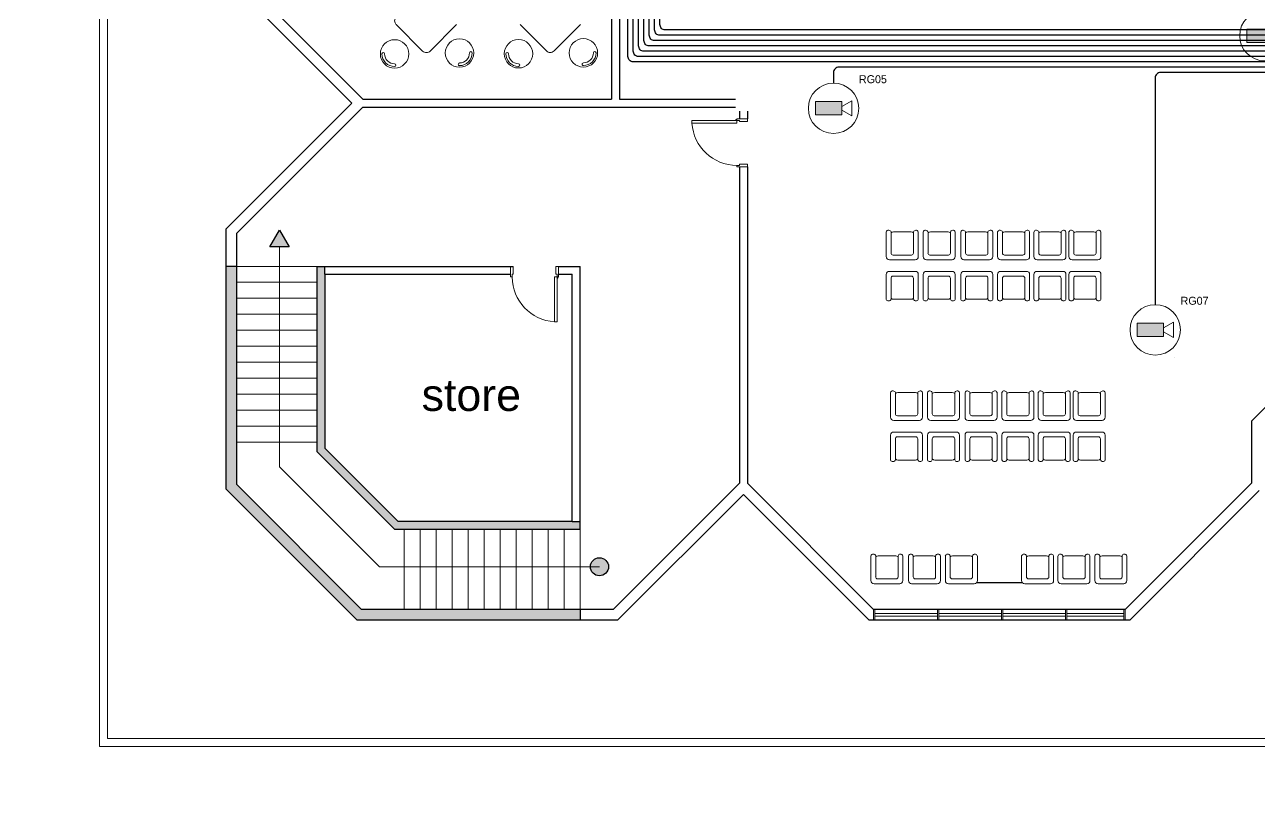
# Model space of a CAD drawing. Extents: x -59 to 582, y -1177 to 100.
# Drawn here: x 203.92 to 227.07, y -63.17 to -48.36 of the extents above; entities that cross this region are included whole.
import ezdxf
from ezdxf.enums import TextEntityAlignment as Align

# ---------------------------------------------------------------- set-up
doc = ezdxf.new("R2010")
doc.units = 0
doc.header["$LTSCALE"] = 0.15
for name, color, linetype in [('0 CCTV', 252, 'Continuous'), ('0 sockets', 252, 'Continuous'), ('AUTOINCR', 7, 'Continuous'), ('C1', 252, 'Continuous'), ('CCTV', 4, 'Continuous'), ('d1', 252, 'Continuous')]:
    doc.layers.add(name, color=color, linetype=linetype)
for name, color, linetype, lineweight in [('anal', 252, 'Continuous', 20), ('DOOR', 252, 'Continuous', 20), ('E-LT-CKT-NM', 7, 'Continuous', 30), ('elev', 252, 'Continuous', 9), ('FUR', 252, 'Continuous', 9), ('T-CCTV', 7, 'Continuous', 0), ('wall', 252, 'Continuous', 30)]:
    doc.layers.add(name, color=color, linetype=linetype, lineweight=lineweight)
doc.styles.add('SDC-TEXT-ARB', font='sdc-arb.shx')

# ---------------------------------------------------------------- blocks, each defined once
blk = doc.blocks.new('D90')
at = {"layer": 'DOOR'}
for points in [[(0.03, 0.2), (0.03, 1.04), (0.078, 1.04), (0.078, 0.2)], [(0.03, 0.2), (0, 0.2), (0, 0), (0.05, 0), (0.05, 0.15), (0.03, 0.15)], [(0.87, 0.2), (0.9, 0.2), (0.9, 0), (0.85, 0), (0.85, 0.15), (0.87, 0.15)]]:
    blk.add_lwpolyline(points, close=True, dxfattribs=at)
blk.add_circle((0.02, 0.21), 0.01, dxfattribs=at)
blk.add_arc((0.025, 0.197), 0.845, 0.2218, 86.3889, dxfattribs=at)
blk = doc.blocks.new('ARCH')
at = {"layer": 'd1'}
for points in [[(8.7, 336.614), (8.519, 336.3), (8.881, 336.3)], [(14.87, 330.3, 1), (14.53, 330.3, 1)]]:
    blk.add_hatch(color=256, dxfattribs=at).paths.add_polyline_path(points)
at = {"layer": 'wall'}
h = blk.add_hatch(color=256, dxfattribs=at)
h.paths.add_polyline_path([(14.337, 331), (14.337, 331.15), (14.187, 331.15), (10.925, 331.15), (9.55, 332.525), (9.55, 335.787), (9.55, 335.937), (9.4, 335.937), (9.4, 332.463), (10.863, 331)], flags=17)
h.paths.add_polyline_path([(14.337, 329.4), (14.337, 329.5), (10.241, 329.5), (7.9, 331.841), (7.9, 335.937), (7.8, 335.937), (7.8, 331.659), (10.059, 329.4)])
h.paths.add_polyline_path([(10.059, 329.4), (10.159, 329.3), (14.337, 329.3), (14.337, 329.4)])
h.paths.add_polyline_path([(7.7, 331.759), (7.8, 331.659), (7.8, 335.937), (7.7, 335.937)])
at = {"layer": 'anal'}
for p, q in [((5.325, 326.925), (5.325, 377.4)), ((5.475, 327.075), (5.475, 368.325)), ((19.841, 329.5), (19.841, 329.3)), ((19.866, 329.5), (19.866, 329.3)), ((19.866, 329.425), (21.037, 329.425)), ((19.866, 329.425), (21.037, 329.425)), ((21.041, 329.5), (21.041, 329.3)), ((21.066, 329.5), (21.066, 329.3)), ((21.066, 329.425), (22.237, 329.425)), ((21.066, 329.425), (22.237, 329.425)), ((22.241, 329.5), (22.241, 329.3)), ((22.266, 329.5), (22.266, 329.3)), ((22.266, 329.425), (23.437, 329.425)), ((22.266, 329.425), (23.437, 329.425)), ((23.441, 329.5), (23.441, 329.3)), ((23.466, 329.5), (23.466, 329.3)), ((23.466, 329.425), (24.534, 329.425)), ((24.534, 329.5), (24.534, 329.3)), ((24.559, 329.5), (24.559, 329.3)), ((19.866, 329.375), (21.037, 329.375)), ((19.866, 329.375), (21.037, 329.375)), ((21.066, 329.375), (22.237, 329.375)), ((21.066, 329.375), (22.237, 329.375)), ((22.266, 329.375), (23.437, 329.375)), ((22.266, 329.375), (23.437, 329.375)), ((23.466, 329.375), (24.534, 329.375)), ((28.875, 326.925), (5.325, 326.925)), ((27.525, 327.075), (5.475, 327.075))]:
    blk.add_line(p, q, dxfattribs=at)
at = {"layer": 'C1'}
blk.add_line((22.633, 330), (21.767, 330), dxfattribs=at)
at = {"layer": 'd1'}
blk.add_lwpolyline([(8.7, 336.614), (8.881, 336.3), (8.519, 336.3)], close=True, dxfattribs=at)
blk.add_circle((14.7, 330.3), 0.17, dxfattribs=at)
at = {"layer": 'elev'}
for p, q in [((8.7, 336.3), (8.7, 332.173)), ((9.4, 335.937), (7.9, 335.937)), ((9.4, 335.637), (7.9, 335.637)), ((9.4, 335.337), (7.9, 335.337)), ((9.4, 335.037), (7.9, 335.037)), ((9.4, 334.737), (7.9, 334.737)), ((9.4, 334.437), (7.9, 334.437)), ((9.4, 334.137), (7.9, 334.137)), ((9.4, 333.837), (7.9, 333.837)), ((9.4, 333.537), (7.9, 333.537)), ((9.4, 333.237), (7.9, 333.237)), ((9.4, 332.937), (7.9, 332.937)), ((9.4, 332.637), (7.9, 332.637)), ((10.573, 330.3), (8.7, 332.173)), ((11.037, 331), (11.037, 329.5)), ((11.337, 331), (11.337, 329.5)), ((11.637, 331), (11.637, 329.5)), ((11.937, 331), (11.937, 329.5)), ((12.237, 331), (12.237, 329.5)), ((12.537, 331), (12.537, 329.5)), ((12.837, 331), (12.837, 329.5)), ((13.137, 331), (13.137, 329.5)), ((13.437, 331), (13.437, 329.5)), ((13.737, 331), (13.737, 329.5)), ((14.037, 331), (14.037, 329.5)), ((14.337, 331), (14.337, 329.5)), ((14.7, 330.3), (10.573, 330.3))]:
    blk.add_line(p, q, dxfattribs=at)
at = {"layer": 'FUR'}
for p, q in [((11.385, 339.977), (10.89, 340.472)), ((12.021, 340.472), (11.526, 339.977)), ((13.707, 339.979), (13.212, 340.474)), ((14.344, 340.474), (13.849, 339.979)), ((20.078, 336.584), (20.078, 336.119)), ((20.168, 336.582), (20.168, 336.187)), ((20.543, 336.584), (20.213, 336.584)), ((20.588, 336.187), (20.588, 336.582)), ((20.678, 336.119), (20.678, 336.584)), ((20.77, 336.584), (20.77, 336.119)), ((20.86, 336.582), (20.86, 336.187)), ((21.235, 336.584), (20.905, 336.584)), ((21.28, 336.187), (21.28, 336.582)), ((21.37, 336.119), (21.37, 336.584)), ((21.474, 336.584), (21.474, 336.119)), ((21.564, 336.582), (21.564, 336.187)), ((21.939, 336.584), (21.609, 336.584)), ((21.984, 336.187), (21.984, 336.582)), ((22.074, 336.119), (22.074, 336.584)), ((22.165, 336.584), (22.165, 336.119)), ((22.255, 336.582), (22.255, 336.187)), ((22.63, 336.584), (22.3, 336.584)), ((22.675, 336.187), (22.675, 336.582)), ((22.765, 336.119), (22.765, 336.584)), ((22.847, 336.584), (22.847, 336.119)), ((22.937, 336.582), (22.937, 336.187)), ((23.312, 336.584), (22.982, 336.584)), ((23.357, 336.187), (23.357, 336.582)), ((23.447, 336.119), (23.447, 336.584)), ((23.503, 336.584), (23.503, 336.119)), ((23.593, 336.582), (23.593, 336.187)), ((23.968, 336.584), (23.638, 336.584)), ((24.013, 336.187), (24.013, 336.582)), ((24.103, 336.119), (24.103, 336.584)), ((20.205, 336.149), (20.55, 336.149)), ((20.897, 336.149), (21.242, 336.149)), ((21.601, 336.149), (21.946, 336.149)), ((22.293, 336.149), (22.638, 336.149)), ((22.974, 336.149), (23.319, 336.149)), ((23.63, 336.149), (23.975, 336.149)), ((20.138, 336.059), (20.618, 336.059)), ((20.83, 336.059), (21.31, 336.059)), ((21.534, 336.059), (22.014, 336.059)), ((22.225, 336.059), (22.705, 336.059)), ((22.907, 336.059), (23.387, 336.059)), ((23.563, 336.059), (24.043, 336.059)), ((20.078, 335.318), (20.078, 335.783)), ((20.138, 335.843), (20.618, 335.843)), ((20.168, 335.32), (20.168, 335.715)), ((20.205, 335.753), (20.55, 335.753)), ((20.588, 335.715), (20.588, 335.32)), ((20.678, 335.783), (20.678, 335.318)), ((20.77, 335.318), (20.77, 335.783)), ((20.83, 335.843), (21.31, 335.843)), ((20.86, 335.32), (20.86, 335.715)), ((20.897, 335.753), (21.242, 335.753)), ((21.28, 335.715), (21.28, 335.32)), ((21.37, 335.783), (21.37, 335.318)), ((21.474, 335.318), (21.474, 335.783)), ((21.534, 335.843), (22.014, 335.843)), ((21.564, 335.32), (21.564, 335.715)), ((21.601, 335.753), (21.946, 335.753)), ((21.984, 335.715), (21.984, 335.32)), ((22.074, 335.783), (22.074, 335.318)), ((22.165, 335.318), (22.165, 335.783)), ((22.225, 335.843), (22.705, 335.843)), ((22.255, 335.32), (22.255, 335.715)), ((22.293, 335.753), (22.638, 335.753)), ((22.675, 335.715), (22.675, 335.32)), ((22.765, 335.783), (22.765, 335.318)), ((22.847, 335.318), (22.847, 335.783)), ((22.907, 335.843), (23.387, 335.843)), ((22.937, 335.32), (22.937, 335.715)), ((22.974, 335.753), (23.319, 335.753)), ((23.357, 335.715), (23.357, 335.32)), ((23.447, 335.783), (23.447, 335.318)), ((23.503, 335.318), (23.503, 335.783)), ((23.563, 335.843), (24.043, 335.843)), ((23.593, 335.32), (23.593, 335.715)), ((23.63, 335.753), (23.975, 335.753)), ((24.013, 335.715), (24.013, 335.32)), ((24.103, 335.783), (24.103, 335.318)), ((20.543, 335.318), (20.213, 335.318)), ((21.235, 335.318), (20.905, 335.318)), ((21.939, 335.318), (21.609, 335.318)), ((22.63, 335.318), (22.3, 335.318)), ((23.312, 335.318), (22.982, 335.318)), ((23.968, 335.318), (23.638, 335.318)), ((20.158, 333.569), (20.158, 333.104)), ((20.248, 333.567), (20.248, 333.172)), ((20.623, 333.569), (20.293, 333.569)), ((20.668, 333.172), (20.668, 333.567)), ((20.758, 333.104), (20.758, 333.569)), ((20.85, 333.569), (20.85, 333.104)), ((20.94, 333.567), (20.94, 333.172)), ((21.315, 333.569), (20.985, 333.569)), ((21.36, 333.172), (21.36, 333.567)), ((21.45, 333.104), (21.45, 333.569)), ((21.554, 333.569), (21.554, 333.104)), ((21.644, 333.567), (21.644, 333.172)), ((22.019, 333.569), (21.689, 333.569)), ((22.064, 333.172), (22.064, 333.567)), ((22.154, 333.104), (22.154, 333.569)), ((22.246, 333.569), (22.246, 333.104)), ((22.336, 333.567), (22.336, 333.172)), ((22.711, 333.569), (22.381, 333.569)), ((22.756, 333.172), (22.756, 333.567)), ((22.846, 333.104), (22.846, 333.569)), ((22.928, 333.569), (22.928, 333.104)), ((23.018, 333.567), (23.018, 333.172)), ((23.393, 333.569), (23.063, 333.569)), ((23.438, 333.172), (23.438, 333.567)), ((23.528, 333.104), (23.528, 333.569)), ((23.583, 333.569), (23.583, 333.104)), ((23.673, 333.567), (23.673, 333.172)), ((24.048, 333.569), (23.718, 333.569)), ((24.093, 333.172), (24.093, 333.567)), ((24.183, 333.104), (24.183, 333.569)), ((20.286, 333.134), (20.631, 333.134)), ((20.978, 333.134), (21.323, 333.134)), ((21.682, 333.134), (22.027, 333.134)), ((22.373, 333.134), (22.718, 333.134)), ((23.055, 333.134), (23.4, 333.134)), ((23.711, 333.134), (24.056, 333.134)), ((20.218, 333.044), (20.698, 333.044)), ((20.91, 333.044), (21.39, 333.044)), ((21.614, 333.044), (22.094, 333.044)), ((22.306, 333.044), (22.786, 333.044)), ((22.988, 333.044), (23.468, 333.044)), ((23.643, 333.044), (24.123, 333.044)), ((20.158, 332.303), (20.158, 332.768)), ((20.218, 332.828), (20.698, 332.828)), ((20.248, 332.305), (20.248, 332.701)), ((20.286, 332.738), (20.631, 332.738)), ((20.668, 332.701), (20.668, 332.305)), ((20.758, 332.768), (20.758, 332.303)), ((20.85, 332.303), (20.85, 332.768)), ((20.91, 332.828), (21.39, 332.828)), ((20.94, 332.305), (20.94, 332.701)), ((20.978, 332.738), (21.323, 332.738)), ((21.36, 332.701), (21.36, 332.305)), ((21.45, 332.768), (21.45, 332.303)), ((21.554, 332.303), (21.554, 332.768)), ((21.614, 332.828), (22.094, 332.828)), ((21.644, 332.305), (21.644, 332.701)), ((21.682, 332.738), (22.027, 332.738)), ((22.064, 332.701), (22.064, 332.305)), ((22.154, 332.768), (22.154, 332.303)), ((22.246, 332.303), (22.246, 332.768)), ((22.306, 332.828), (22.786, 332.828)), ((22.336, 332.305), (22.336, 332.701)), ((22.373, 332.738), (22.718, 332.738)), ((22.756, 332.701), (22.756, 332.305)), ((22.846, 332.768), (22.846, 332.303)), ((22.928, 332.303), (22.928, 332.768)), ((22.988, 332.828), (23.468, 332.828)), ((23.018, 332.305), (23.018, 332.701)), ((23.055, 332.738), (23.4, 332.738)), ((23.438, 332.701), (23.438, 332.305)), ((23.528, 332.768), (23.528, 332.303)), ((23.583, 332.303), (23.583, 332.768)), ((23.643, 332.828), (24.123, 332.828)), ((23.673, 332.305), (23.673, 332.701)), ((23.711, 332.738), (24.056, 332.738)), ((24.093, 332.701), (24.093, 332.305)), ((24.183, 332.768), (24.183, 332.303)), ((20.623, 332.303), (20.293, 332.303)), ((21.315, 332.303), (20.985, 332.303)), ((22.019, 332.303), (21.689, 332.303)), ((22.711, 332.303), (22.381, 332.303)), ((23.393, 332.303), (23.063, 332.303)), ((24.048, 332.303), (23.718, 332.303)), ((19.789, 330.042), (19.789, 330.507)), ((19.879, 330.11), (19.879, 330.505)), ((19.924, 330.507), (20.254, 330.507)), ((20.299, 330.505), (20.299, 330.11)), ((20.389, 330.507), (20.389, 330.042)), ((20.493, 330.042), (20.493, 330.507)), ((20.583, 330.11), (20.583, 330.505)), ((20.628, 330.507), (20.958, 330.507)), ((21.003, 330.505), (21.003, 330.11)), ((21.093, 330.507), (21.093, 330.042)), ((21.185, 330.042), (21.185, 330.507)), ((21.275, 330.11), (21.275, 330.505)), ((21.32, 330.507), (21.65, 330.507)), ((21.695, 330.505), (21.695, 330.11)), ((21.785, 330.507), (21.785, 330.042)), ((22.615, 330.042), (22.615, 330.507)), ((22.705, 330.11), (22.705, 330.505)), ((22.75, 330.507), (23.08, 330.507)), ((23.125, 330.505), (23.125, 330.11)), ((23.215, 330.507), (23.215, 330.042)), ((23.297, 330.042), (23.297, 330.507)), ((23.387, 330.11), (23.387, 330.505)), ((23.432, 330.507), (23.762, 330.507)), ((23.807, 330.505), (23.807, 330.11)), ((23.897, 330.507), (23.897, 330.042)), ((23.989, 330.042), (23.989, 330.507)), ((24.079, 330.11), (24.079, 330.505)), ((24.124, 330.507), (24.454, 330.507)), ((24.499, 330.505), (24.499, 330.11)), ((24.589, 330.507), (24.589, 330.042)), ((20.329, 329.982), (19.849, 329.982)), ((20.261, 330.072), (19.916, 330.072)), ((21.033, 329.982), (20.553, 329.982)), ((20.965, 330.072), (20.62, 330.072)), ((21.725, 329.982), (21.245, 329.982)), ((21.657, 330.072), (21.312, 330.072)), ((23.155, 329.982), (22.675, 329.982)), ((23.088, 330.072), (22.743, 330.072)), ((23.837, 329.982), (23.357, 329.982)), ((23.77, 330.072), (23.425, 330.072)), ((24.529, 329.982), (24.049, 329.982)), ((24.461, 330.072), (24.116, 330.072))]:
    blk.add_line(p, q, dxfattribs=at)
for centre in [(10.859, 339.923), (12.076, 339.94), (13.182, 339.926), (14.399, 339.942)]:
    blk.add_circle(centre, 0.267, dxfattribs=at)
for centre, radius, start, end in [((10.96, 340.542), 0.1, 135, 225), ((10.647, 339.923), 0.025, 0, 180), ((10.859, 339.923), 0.237, 180, 270), ((10.859, 339.923), 0.187, 180, 270), ((11.455, 340.047), 0.1, 225, 315), ((12.076, 339.94), 0.237, 270.0423, 0.0423), ((12.076, 339.94), 0.187, 270.0423, 0.0423), ((12.288, 339.94), 0.025, 0.0423, 180.0423), ((12.969, 339.926), 0.025, 0, 180), ((13.182, 339.926), 0.237, 180, 270), ((13.182, 339.926), 0.187, 180, 270), ((13.778, 340.05), 0.1, 225, 315), ((14.399, 339.942), 0.187, 270.0423, 0.0423), ((14.399, 339.942), 0.237, 270.0423, 0.0423), ((14.611, 339.943), 0.025, 0.0423, 180.0423), ((10.859, 339.711), 0.025, 270, 90), ((12.076, 339.727), 0.025, 90.0423, 270.0423), ((13.182, 339.714), 0.025, 270, 90), ((14.399, 339.73), 0.025, 90.0423, 270.0423)]:
    blk.add_arc(centre, radius, start, end, dxfattribs=at)
for centre, major_axis, start_param, end_param in [((20.122, 336.567), (-0.0339, 0.0339), 4.256093, 6.69338), ((20.213, 336.524), (-0.0424, 0.0424), -0.785398, 0.062664), ((20.543, 336.524), (0.0424, 0.0424), 6.220521, 7.068583), ((20.633, 336.567), (0.0339, 0.0339), 5.87299, 8.310278), ((20.814, 336.567), (-0.0339, 0.0339), 4.256093, 6.69338), ((20.905, 336.524), (-0.0424, 0.0424), -0.785398, 0.062664), ((21.235, 336.524), (0.0424, 0.0424), 6.220521, 7.068583), ((21.325, 336.567), (0.0339, 0.0339), 5.87299, 8.310278), ((21.518, 336.567), (-0.0339, 0.0339), 4.256093, 6.69338), ((21.609, 336.524), (-0.0424, 0.0424), -0.785398, 0.062664), ((21.939, 336.524), (0.0424, 0.0424), 6.220521, 7.068583), ((22.029, 336.567), (0.0339, 0.0339), 5.87299, 8.310278), ((22.21, 336.567), (-0.0339, 0.0339), 4.256093, 6.69338), ((22.3, 336.524), (-0.0424, 0.0424), -0.785398, 0.062664), ((22.63, 336.524), (0.0424, 0.0424), 6.220521, 7.068583), ((22.721, 336.567), (0.0339, 0.0339), 5.87299, 8.310278), ((22.892, 336.567), (-0.0339, 0.0339), 4.256093, 6.69338), ((22.982, 336.524), (-0.0424, 0.0424), -0.785398, 0.062664), ((23.312, 336.524), (0.0424, 0.0424), 6.220521, 7.068583), ((23.402, 336.567), (0.0339, 0.0339), 5.87299, 8.310278), ((23.547, 336.567), (-0.0339, 0.0339), 4.256093, 6.69338), ((23.638, 336.524), (-0.0424, 0.0424), -0.785398, 0.062664), ((23.968, 336.524), (0.0424, 0.0424), 6.220521, 7.068583), ((24.058, 336.567), (0.0339, 0.0339), 5.87299, 8.310278), ((20.138, 336.119), (-0.0424, 0.0424), 0.785398, 2.356194), ((20.205, 336.187), (0.0265, 0.0265), 2.356194, 3.926991), ((20.55, 336.187), (0.0265, 0.0265), 3.926991, 5.497787), ((20.618, 336.119), (0.0424, 0.0424), 3.926991, 5.497787), ((20.83, 336.119), (-0.0424, 0.0424), 0.785398, 2.356194), ((20.897, 336.187), (0.0265, 0.0265), 2.356194, 3.926991), ((21.242, 336.187), (0.0265, 0.0265), 3.926991, 5.497787), ((21.31, 336.119), (0.0424, 0.0424), 3.926991, 5.497787), ((21.534, 336.119), (-0.0424, 0.0424), 0.785398, 2.356194), ((21.601, 336.187), (0.0265, 0.0265), 2.356194, 3.926991), ((21.946, 336.187), (0.0265, 0.0265), 3.926991, 5.497787), ((22.014, 336.119), (0.0424, 0.0424), 3.926991, 5.497787), ((22.225, 336.119), (-0.0424, 0.0424), 0.785398, 2.356194), ((22.293, 336.187), (0.0265, 0.0265), 2.356194, 3.926991), ((22.638, 336.187), (0.0265, 0.0265), 3.926991, 5.497787), ((22.705, 336.119), (0.0424, 0.0424), 3.926991, 5.497787), ((22.907, 336.119), (-0.0424, 0.0424), 0.785398, 2.356194), ((22.974, 336.187), (0.0265, 0.0265), 2.356194, 3.926991), ((23.319, 336.187), (0.0265, 0.0265), 3.926991, 5.497787), ((23.387, 336.119), (0.0424, 0.0424), 3.926991, 5.497787), ((23.563, 336.119), (-0.0424, 0.0424), 0.785398, 2.356194), ((23.63, 336.187), (0.0265, 0.0265), 2.356194, 3.926991), ((23.975, 336.187), (0.0265, 0.0265), 3.926991, 5.497787), ((24.043, 336.119), (0.0424, 0.0424), 3.926991, 5.497787), ((20.203, 333.552), (-0.0339, 0.0339), 4.256093, 6.69338), ((20.293, 333.509), (-0.0424, 0.0424), -0.785398, 0.062664), ((20.623, 333.509), (0.0424, 0.0424), 6.220521, 7.068583), ((20.714, 333.552), (0.0339, 0.0339), 5.87299, 8.310278), ((20.895, 333.552), (-0.0339, 0.0339), 4.256093, 6.69338), ((20.985, 333.509), (-0.0424, 0.0424), -0.785398, 0.062664), ((21.315, 333.509), (0.0424, 0.0424), 6.220521, 7.068583), ((21.406, 333.552), (0.0339, 0.0339), 5.87299, 8.310278), ((21.599, 333.552), (-0.0339, 0.0339), 4.256093, 6.69338), ((21.689, 333.509), (-0.0424, 0.0424), -0.785398, 0.062664), ((22.019, 333.509), (0.0424, 0.0424), 6.220521, 7.068583), ((22.109, 333.552), (0.0339, 0.0339), 5.87299, 8.310278), ((22.291, 333.552), (-0.0339, 0.0339), 4.256093, 6.69338), ((22.381, 333.509), (-0.0424, 0.0424), -0.785398, 0.062664), ((22.711, 333.509), (0.0424, 0.0424), 6.220521, 7.068583), ((22.801, 333.552), (0.0339, 0.0339), 5.87299, 8.310278), ((22.972, 333.552), (-0.0339, 0.0339), 4.256093, 6.69338), ((23.063, 333.509), (-0.0424, 0.0424), -0.785398, 0.062664), ((23.393, 333.509), (0.0424, 0.0424), 6.220521, 7.068583), ((23.483, 333.552), (0.0339, 0.0339), 5.87299, 8.310278), ((23.628, 333.552), (-0.0339, 0.0339), 4.256093, 6.69338), ((23.718, 333.509), (-0.0424, 0.0424), -0.785398, 0.062664), ((24.048, 333.509), (0.0424, 0.0424), 6.220521, 7.068583), ((24.139, 333.552), (0.0339, 0.0339), 5.87299, 8.310278), ((20.218, 333.104), (-0.0424, 0.0424), 0.785398, 2.356194), ((20.286, 333.172), (0.0265, 0.0265), 2.356194, 3.926991), ((20.631, 333.172), (0.0265, 0.0265), 3.926991, 5.497787), ((20.698, 333.104), (0.0424, 0.0424), 3.926991, 5.497787), ((20.91, 333.104), (-0.0424, 0.0424), 0.785398, 2.356194), ((20.978, 333.172), (0.0265, 0.0265), 2.356194, 3.926991), ((21.323, 333.172), (0.0265, 0.0265), 3.926991, 5.497787), ((21.39, 333.104), (0.0424, 0.0424), 3.926991, 5.497787), ((21.614, 333.104), (-0.0424, 0.0424), 0.785398, 2.356194), ((21.682, 333.172), (0.0265, 0.0265), 2.356194, 3.926991), ((22.027, 333.172), (0.0265, 0.0265), 3.926991, 5.497787), ((22.094, 333.104), (0.0424, 0.0424), 3.926991, 5.497787), ((22.306, 333.104), (-0.0424, 0.0424), 0.785398, 2.356194), ((22.373, 333.172), (0.0265, 0.0265), 2.356194, 3.926991), ((22.718, 333.172), (0.0265, 0.0265), 3.926991, 5.497787), ((22.786, 333.104), (0.0424, 0.0424), 3.926991, 5.497787), ((22.988, 333.104), (-0.0424, 0.0424), 0.785398, 2.356194), ((23.055, 333.172), (0.0265, 0.0265), 2.356194, 3.926991), ((23.4, 333.172), (0.0265, 0.0265), 3.926991, 5.497787), ((23.468, 333.104), (0.0424, 0.0424), 3.926991, 5.497787), ((23.643, 333.104), (-0.0424, 0.0424), 0.785398, 2.356194), ((23.711, 333.172), (0.0265, 0.0265), 2.356194, 3.926991), ((24.056, 333.172), (0.0265, 0.0265), 3.926991, 5.497787), ((24.123, 333.104), (0.0424, 0.0424), 3.926991, 5.497787)]:
    blk.add_ellipse(centre, major_axis=major_axis, ratio=1, start_param=start_param, end_param=end_param, dxfattribs=at)
at = {"layer": 'FUR', "extrusion": (0, 0, -1)}
for centre, major_axis, start_param, end_param in [((20.138, 335.783), (0.0424, 0.0424), 3.926991, 5.497787), ((20.205, 335.715), (0.0265, 0.0265), 3.926991, 5.497787), ((20.55, 335.715), (0.0265, 0.0265), -0.785398, 0.785398), ((20.618, 335.783), (-0.0424, 0.0424), 0.785398, 2.356194), ((20.83, 335.783), (0.0424, 0.0424), 3.926991, 5.497787), ((20.897, 335.715), (0.0265, 0.0265), 3.926991, 5.497787), ((21.242, 335.715), (0.0265, 0.0265), -0.785398, 0.785398), ((21.31, 335.783), (-0.0424, 0.0424), 0.785398, 2.356194), ((21.534, 335.783), (0.0424, 0.0424), 3.926991, 5.497787), ((21.601, 335.715), (0.0265, 0.0265), 3.926991, 5.497787), ((21.946, 335.715), (0.0265, 0.0265), -0.785398, 0.785398), ((22.014, 335.783), (-0.0424, 0.0424), 0.785398, 2.356194), ((22.225, 335.783), (0.0424, 0.0424), 3.926991, 5.497787), ((22.293, 335.715), (0.0265, 0.0265), 3.926991, 5.497787), ((22.638, 335.715), (0.0265, 0.0265), -0.785398, 0.785398), ((22.705, 335.783), (-0.0424, 0.0424), 0.785398, 2.356194), ((22.907, 335.783), (0.0424, 0.0424), 3.926991, 5.497787), ((22.974, 335.715), (0.0265, 0.0265), 3.926991, 5.497787), ((23.319, 335.715), (0.0265, 0.0265), -0.785398, 0.785398), ((23.387, 335.783), (-0.0424, 0.0424), 0.785398, 2.356194), ((23.563, 335.783), (0.0424, 0.0424), 3.926991, 5.497787), ((23.63, 335.715), (0.0265, 0.0265), 3.926991, 5.497787), ((23.975, 335.715), (0.0265, 0.0265), -0.785398, 0.785398), ((24.043, 335.783), (-0.0424, 0.0424), 0.785398, 2.356194), ((20.122, 335.335), (0.0339, 0.0339), 1.1145, 3.551788), ((20.213, 335.378), (0.0424, 0.0424), 2.356194, 3.204257), ((20.543, 335.378), (-0.0424, 0.0424), 3.078929, 3.926991), ((20.633, 335.335), (-0.0339, 0.0339), 2.731397, 5.168685), ((20.814, 335.335), (0.0339, 0.0339), 1.1145, 3.551788), ((20.905, 335.378), (0.0424, 0.0424), 2.356194, 3.204257), ((21.235, 335.378), (-0.0424, 0.0424), 3.078929, 3.926991), ((21.325, 335.335), (-0.0339, 0.0339), 2.731397, 5.168685), ((21.518, 335.335), (0.0339, 0.0339), 1.1145, 3.551788), ((21.609, 335.378), (0.0424, 0.0424), 2.356194, 3.204257), ((21.939, 335.378), (-0.0424, 0.0424), 3.078929, 3.926991), ((22.029, 335.335), (-0.0339, 0.0339), 2.731397, 5.168685), ((22.21, 335.335), (0.0339, 0.0339), 1.1145, 3.551788), ((22.3, 335.378), (0.0424, 0.0424), 2.356194, 3.204257), ((22.63, 335.378), (-0.0424, 0.0424), 3.078929, 3.926991), ((22.721, 335.335), (-0.0339, 0.0339), 2.731397, 5.168685), ((22.892, 335.335), (0.0339, 0.0339), 1.1145, 3.551788), ((22.982, 335.378), (0.0424, 0.0424), 2.356194, 3.204257), ((23.312, 335.378), (-0.0424, 0.0424), 3.078929, 3.926991), ((23.402, 335.335), (-0.0339, 0.0339), 2.731397, 5.168685), ((23.547, 335.335), (0.0339, 0.0339), 1.1145, 3.551788), ((23.638, 335.378), (0.0424, 0.0424), 2.356194, 3.204257), ((23.968, 335.378), (-0.0424, 0.0424), 3.078929, 3.926991), ((24.058, 335.335), (-0.0339, 0.0339), 2.731397, 5.168685), ((20.218, 332.768), (0.0424, 0.0424), 3.926991, 5.497787), ((20.286, 332.701), (0.0265, 0.0265), 3.926991, 5.497787), ((20.631, 332.701), (0.0265, 0.0265), -0.785398, 0.785398), ((20.698, 332.768), (-0.0424, 0.0424), 0.785398, 2.356194), ((20.91, 332.768), (0.0424, 0.0424), 3.926991, 5.497787), ((20.978, 332.701), (0.0265, 0.0265), 3.926991, 5.497787), ((21.323, 332.701), (0.0265, 0.0265), -0.785398, 0.785398), ((21.39, 332.768), (-0.0424, 0.0424), 0.785398, 2.356194), ((21.614, 332.768), (0.0424, 0.0424), 3.926991, 5.497787), ((21.682, 332.701), (0.0265, 0.0265), 3.926991, 5.497787), ((22.027, 332.701), (0.0265, 0.0265), -0.785398, 0.785398), ((22.094, 332.768), (-0.0424, 0.0424), 0.785398, 2.356194), ((22.306, 332.768), (0.0424, 0.0424), 3.926991, 5.497787), ((22.373, 332.701), (0.0265, 0.0265), 3.926991, 5.497787), ((22.718, 332.701), (0.0265, 0.0265), -0.785398, 0.785398), ((22.786, 332.768), (-0.0424, 0.0424), 0.785398, 2.356194), ((22.988, 332.768), (0.0424, 0.0424), 3.926991, 5.497787), ((23.055, 332.701), (0.0265, 0.0265), 3.926991, 5.497787), ((23.4, 332.701), (0.0265, 0.0265), -0.785398, 0.785398), ((23.468, 332.768), (-0.0424, 0.0424), 0.785398, 2.356194), ((23.643, 332.768), (0.0424, 0.0424), 3.926991, 5.497787), ((23.711, 332.701), (0.0265, 0.0265), 3.926991, 5.497787), ((24.056, 332.701), (0.0265, 0.0265), -0.785398, 0.785398), ((24.123, 332.768), (-0.0424, 0.0424), 0.785398, 2.356194), ((20.203, 332.321), (0.0339, 0.0339), 1.1145, 3.551788), ((20.293, 332.363), (0.0424, 0.0424), 2.356194, 3.204257), ((20.623, 332.363), (-0.0424, 0.0424), 3.078929, 3.926991), ((20.714, 332.321), (-0.0339, 0.0339), 2.731397, 5.168685), ((20.895, 332.321), (0.0339, 0.0339), 1.1145, 3.551788), ((20.985, 332.363), (0.0424, 0.0424), 2.356194, 3.204257), ((21.315, 332.363), (-0.0424, 0.0424), 3.078929, 3.926991), ((21.406, 332.321), (-0.0339, 0.0339), 2.731397, 5.168685), ((21.599, 332.321), (0.0339, 0.0339), 1.1145, 3.551788), ((21.689, 332.363), (0.0424, 0.0424), 2.356194, 3.204257), ((22.019, 332.363), (-0.0424, 0.0424), 3.078929, 3.926991), ((22.109, 332.321), (-0.0339, 0.0339), 2.731397, 5.168685), ((22.291, 332.321), (0.0339, 0.0339), 1.1145, 3.551788), ((22.381, 332.363), (0.0424, 0.0424), 2.356194, 3.204257), ((22.711, 332.363), (-0.0424, 0.0424), 3.078929, 3.926991), ((22.801, 332.321), (-0.0339, 0.0339), 2.731397, 5.168685), ((22.972, 332.321), (0.0339, 0.0339), 1.1145, 3.551788), ((23.063, 332.363), (0.0424, 0.0424), 2.356194, 3.204257), ((23.393, 332.363), (-0.0424, 0.0424), 3.078929, 3.926991), ((23.483, 332.321), (-0.0339, 0.0339), 2.731397, 5.168685), ((23.628, 332.321), (0.0339, 0.0339), 1.1145, 3.551788), ((23.718, 332.363), (0.0424, 0.0424), 2.356194, 3.204257), ((24.048, 332.363), (-0.0424, 0.0424), 3.078929, 3.926991), ((24.139, 332.321), (-0.0339, 0.0339), 2.731397, 5.168685), ((19.834, 330.49), (-0.0339, 0.0339), 5.87299, 8.310278), ((19.924, 330.447), (-0.0424, 0.0424), 6.220521, 7.068583), ((20.254, 330.447), (0.0424, 0.0424), -0.785398, 0.062664), ((20.344, 330.49), (0.0339, 0.0339), 4.256093, 6.69338), ((20.537, 330.49), (-0.0339, 0.0339), 5.87299, 8.310278), ((20.628, 330.447), (-0.0424, 0.0424), 6.220521, 7.068583), ((20.958, 330.447), (0.0424, 0.0424), -0.785398, 0.062664), ((21.048, 330.49), (0.0339, 0.0339), 4.256093, 6.69338), ((21.229, 330.49), (-0.0339, 0.0339), 5.87299, 8.310278), ((21.32, 330.447), (-0.0424, 0.0424), 6.220521, 7.068583), ((21.65, 330.447), (0.0424, 0.0424), -0.785398, 0.062664), ((21.74, 330.49), (0.0339, 0.0339), 4.256093, 6.69338), ((22.66, 330.49), (-0.0339, 0.0339), 5.87299, 8.310278), ((22.75, 330.447), (-0.0424, 0.0424), 6.220521, 7.068583), ((23.08, 330.447), (0.0424, 0.0424), -0.785398, 0.062664), ((23.171, 330.49), (0.0339, 0.0339), 4.256093, 6.69338), ((23.342, 330.49), (-0.0339, 0.0339), 5.87299, 8.310278), ((23.432, 330.447), (-0.0424, 0.0424), 6.220521, 7.068583), ((23.762, 330.447), (0.0424, 0.0424), -0.785398, 0.062664), ((23.852, 330.49), (0.0339, 0.0339), 4.256093, 6.69338), ((24.034, 330.49), (-0.0339, 0.0339), 5.87299, 8.310278), ((24.124, 330.447), (-0.0424, 0.0424), 6.220521, 7.068583), ((24.454, 330.447), (0.0424, 0.0424), -0.785398, 0.062664), ((24.544, 330.49), (0.0339, 0.0339), 4.256093, 6.69338), ((19.916, 330.11), (0.0265, 0.0265), 2.356194, 3.926991), ((20.261, 330.11), (0.0265, 0.0265), 0.785398, 2.356194), ((20.62, 330.11), (0.0265, 0.0265), 2.356194, 3.926991), ((20.965, 330.11), (0.0265, 0.0265), 0.785398, 2.356194), ((21.312, 330.11), (0.0265, 0.0265), 2.356194, 3.926991), ((21.657, 330.11), (0.0265, 0.0265), 0.785398, 2.356194), ((22.743, 330.11), (0.0265, 0.0265), 2.356194, 3.926991), ((23.088, 330.11), (0.0265, 0.0265), 0.785398, 2.356194), ((23.425, 330.11), (0.0265, 0.0265), 2.356194, 3.926991), ((23.77, 330.11), (0.0265, 0.0265), 0.785398, 2.356194), ((24.116, 330.11), (0.0265, 0.0265), 2.356194, 3.926991), ((24.461, 330.11), (0.0265, 0.0265), 0.785398, 2.356194), ((19.849, 330.042), (-0.0424, 0.0424), 3.926991, 5.497787), ((20.329, 330.042), (0.0424, 0.0424), 0.785398, 2.356194), ((20.553, 330.042), (-0.0424, 0.0424), 3.926991, 5.497787), ((21.033, 330.042), (0.0424, 0.0424), 0.785398, 2.356194), ((21.245, 330.042), (-0.0424, 0.0424), 3.926991, 5.497787), ((21.725, 330.042), (0.0424, 0.0424), 0.785398, 2.356194), ((22.675, 330.042), (-0.0424, 0.0424), 3.926991, 5.497787), ((23.155, 330.042), (0.0424, 0.0424), 0.785398, 2.356194), ((23.357, 330.042), (-0.0424, 0.0424), 3.926991, 5.497787), ((23.837, 330.042), (0.0424, 0.0424), 0.785398, 2.356194), ((24.049, 330.042), (-0.0424, 0.0424), 3.926991, 5.497787), ((24.529, 330.042), (0.0424, 0.0424), 0.785398, 2.356194)]:
    blk.add_ellipse(centre, major_axis=major_axis, ratio=1, start_param=start_param, end_param=end_param, dxfattribs=at)
at = {"layer": 'wall'}
for p, q in [((14.925, 343.076), (14.925, 339.075)), ((15.075, 343.076), (15.075, 339.075)), ((10.266, 339.075), (7.9, 341.441)), ((10.059, 339), (7.7, 341.359)), ((7.7, 336.641), (10.059, 339)), ((7.9, 336.559), (10.266, 338.925)), ((10.266, 339.075), (14.925, 339.075)), ((10.266, 338.925), (17.25, 338.925)), ((15.075, 339.075), (17.25, 339.075)), ((17.325, 338.85), (17.325, 338.702)), ((17.475, 338.85), (17.475, 338.702)), ((17.325, 337.802), (17.325, 331.866)), ((17.475, 337.802), (17.475, 331.866)), ((7.7, 331.759), (7.7, 336.641)), ((7.9, 331.841), (7.9, 336.559)), ((7.9, 335.937), (7.7, 335.937)), ((9.4, 335.937), (13.084, 335.937)), ((9.4, 335.937), (9.4, 332.463)), ((9.55, 335.787), (9.55, 335.937)), ((13.934, 335.937), (14.337, 335.937)), ((14.337, 331), (14.337, 335.937)), ((9.55, 335.787), (13.034, 335.787)), ((9.55, 335.787), (9.55, 332.525)), ((13.934, 335.787), (14.187, 335.787)), ((14.187, 331.15), (14.187, 335.787)), ((29.369, 335.475), (26.925, 333.031)), ((26.925, 333.031), (26.925, 331.866)), ((10.863, 331), (9.4, 332.463)), ((10.925, 331.15), (9.55, 332.525)), ((10.159, 329.3), (7.7, 331.759)), ((10.241, 329.5), (7.9, 331.841)), ((17.325, 331.866), (14.959, 329.5)), ((19.841, 329.5), (17.475, 331.866)), ((26.925, 331.866), (24.559, 329.5)), ((27.071, 331.729), (24.641, 329.3)), ((17.4, 331.659), (15.041, 329.3)), ((19.759, 329.3), (17.4, 331.659)), ((14.187, 331.15), (10.925, 331.15)), ((14.187, 331.15), (14.337, 331.15)), ((14.337, 331), (10.863, 331)), ((14.959, 329.5), (10.241, 329.5)), ((14.337, 329.5), (14.337, 329.3)), ((24.559, 329.5), (19.841, 329.5)), ((15.041, 329.3), (10.159, 329.3)), ((24.641, 329.3), (19.759, 329.3))]:
    blk.add_line(p, q, dxfattribs=at)
at = {"layer": 'DOOR', "xscale": -1, "rotation": 90}
blk.add_blockref('D90', (17.475, 338.702), dxfattribs=at)
at = {"layer": 'DOOR', "rotation": 180}
blk.add_blockref('D90', (13.934, 335.937), dxfattribs=at)
at = {"layer": 'd1', "insert": (11.366, 333.824), "char_height": 0.4, "width": 6.0636, "attachment_point": 1}
blk.add_mtext('{\\fArial|b0|i0|c0|p34;\\H1.5x;store}', dxfattribs=at)
blk = doc.blocks.new('LEGEND_dwg_CCTV DOME-1155345-TELECOMMUNICATION LEGEND_ GENERAL NOTES _SYMBOLS _ ABBREVIATIONS')
at = {"layer": 'T-CCTV'}
blk.add_hatch(color=256, dxfattribs=at).paths.add_polyline_path([(255, -95), (-120, -95), (-120, 95), (255, 95)], flags=0)
at = {"layer": 'T-CCTV', "flags": 128}
for points in [[(-120, 28), (-262, 108), (-262, -108), (-120, -28)], [(255, -95), (255, 95), (-120, 95), (-120, -95), (255, -95)]]:
    blk.add_lwpolyline(points, dxfattribs=at)
at = {"layer": 'T-CCTV'}
blk.add_circle((0, 0), 358, dxfattribs=at)
blk = doc.blocks.new('RG CAMERA')
at = {"layer": 'CCTV', "xscale": 1.150579243575653, "yscale": 1.150579243575653, "zscale": 1.150579243575653}
blk.add_blockref('LEGEND_dwg_CCTV DOME-1155345-TELECOMMUNICATION LEGEND_ GENERAL NOTES _SYMBOLS _ ABBREVIATIONS', (0, 0), dxfattribs=at)
at = {"layer": 'E-LT-CKT-NM', "style": 'SDC-TEXT-ARB'}
blk.add_attdef('RG', (-318, 445), '', height=326, dxfattribs=at)
blk = doc.blocks.new('EE')
at = {"layer": '0 sockets'}
h = blk.add_hatch(color=6, dxfattribs=at)
h.dxf.hatch_style = 1
h.paths.add_polyline_path([(582.394, 81.841), (-59.115, 81.841), (-59.115, -114.582), (582.394, -114.582)])
h.paths.add_polyline_path([(577.394, 76.841), (577.394, -109.582), (-54.115, -109.582), (-54.115, 76.841)], flags=16)
h.paths.add_polyline_path([(408.026, -15.139, -1), (406.517, -15.139, -1)], flags=0)
h.paths.add_polyline_path([(457.783, -31.119, 0.414214), (457.683, -31.019), (444.311, -31.019, 0.414214), (444.211, -31.119), (444.211, -48.447), (415.834, -48.447), (415.834, -19.483), (417.425, -19.483, 0.414214), (417.525, -19.383), (417.525, -15.239, 0.414214), (417.425, -15.139), (407.274, -15.139), (407.271, -15.893), (407.271, -15.139), (417.525, -15.139), (417.525, -19.483), (415.934, -19.483, 0.414214), (415.834, -19.583), (415.834, -48.347, 0.414214), (415.934, -48.447), (444.111, -48.447, 0.414214), (444.211, -48.347), (444.211, -31.019), (457.783, -31.019)], flags=0)
h.paths.add_polyline_path([(244.611, -46.068), (244.611, -46.014), (244.523, -46.014, -0.279526)], flags=0)
h.paths.add_polyline_path([(404.69, 26.947), (525.035, 26.947), (525.035, 46.285), (404.69, 46.285)], flags=8)
h.paths.add_polyline_path([(202.644, 24.078), (289.319, 24.078), (289.319, 38.411), (202.644, 38.411)], flags=8)
h.paths.add_polyline_path([(30.92, 26.429), (112.59, 26.429), (112.59, 40.761), (30.92, 40.761)], flags=8)
h.paths.add_polyline_path([(441.881, -10.206), (442.216, -10.206), (442.216, -9.756), (441.881, -9.756)], flags=8)
h.paths.add_polyline_path([(422.272, -10.246), (422.622, -10.246), (422.622, -9.796), (422.272, -9.796)], flags=8)
h.paths.add_polyline_path([(406.509, -14.41), (406.859, -14.41), (406.859, -13.96), (406.509, -13.96)], flags=8)
h.paths.add_polyline_path([(406.21, -35.713), (406.546, -35.713), (406.546, -35.263), (406.21, -35.263)], flags=8)
h.paths.add_polyline_path([(422.841, -60.607), (423.191, -60.607), (423.191, -60.157), (422.841, -60.157)], flags=8)
h.paths.add_polyline_path([(442.391, -60.84), (442.755, -60.84), (442.755, -60.39), (442.391, -60.39)], flags=8)
h.paths.add_polyline_path([(456.844, -54.1), (457.194, -54.1), (457.194, -53.65), (456.844, -53.65)], flags=8)
h.paths.add_polyline_path([(470.858, -50.81), (471.208, -50.81), (471.208, -50.36), (470.858, -50.36)], flags=8)
h.paths.add_polyline_path([(490.123, -50.756), (490.345, -50.756), (490.345, -50.306), (490.123, -50.306)], flags=8)
h.paths.add_polyline_path([(225.509, -20.343), (226.134, -20.343), (226.134, -20.118), (225.509, -20.118)], flags=8)
h.paths.add_polyline_path([(233.7, -19.938), (234.325, -19.938), (234.325, -19.713), (233.7, -19.713)], flags=8)
h.paths.add_polyline_path([(241.875, -19.552), (242.5, -19.552), (242.5, -19.327), (241.875, -19.327)], flags=8)
h.paths.add_polyline_path([(245.171, -24.632), (245.796, -24.632), (245.796, -24.407), (245.171, -24.407)], flags=8)
h.paths.add_polyline_path([(247.813, -19.255), (248.438, -19.255), (248.438, -19.03), (247.813, -19.03)], flags=8)
h.paths.add_polyline_path([(249.648, -13.387), (250.273, -13.387), (250.273, -13.162), (249.648, -13.162)], flags=8)
h.paths.add_polyline_path([(257.323, -15.794), (257.948, -15.794), (257.948, -15.569), (257.323, -15.569)], flags=8)
h.paths.add_polyline_path([(257.582, -13.183), (258.157, -13.183), (258.157, -12.958), (257.582, -12.958)], flags=8)
h.paths.add_polyline_path([(264.064, -13.101), (264.664, -13.101), (264.664, -12.876), (264.064, -12.876)], flags=8)
h.paths.add_polyline_path([(288.789, -40.902), (289.364, -40.902), (289.364, -40.677), (288.789, -40.677)], flags=8)
h.paths.add_polyline_path([(280.687, -41.005), (281.262, -41.005), (281.262, -40.78), (280.687, -40.78)], flags=8)
h.paths.add_polyline_path([(270.864, -40.875), (271.439, -40.875), (271.439, -40.65), (270.864, -40.65)], flags=8)
h.paths.add_polyline_path([(261.434, -40.771), (262.009, -40.771), (262.009, -40.546), (261.434, -40.546)], flags=8)
h.paths.add_polyline_path([(254.764, -40.853), (255.339, -40.853), (255.339, -40.628), (254.764, -40.628)], flags=8)
h.paths.add_polyline_path([(247.008, -40.845), (247.583, -40.845), (247.583, -40.62), (247.008, -40.62)], flags=8)
h.paths.add_polyline_path([(245.852, -36.479), (246.427, -36.479), (246.427, -36.254), (245.852, -36.254)], flags=8)
h.paths.add_polyline_path([(243.934, -41.639), (244.509, -41.639), (244.509, -41.414), (243.934, -41.414)], flags=8)
h.paths.add_polyline_path([(245.534, -46.587), (246.059, -46.587), (246.059, -46.362), (245.534, -46.362)], flags=8)
h.paths.add_polyline_path([(245.361, -51.832), (245.911, -51.832), (245.911, -51.607), (245.361, -51.607)], flags=8)
h.paths.add_polyline_path([(239.721, -52.272), (240.321, -52.272), (240.321, -52.047), (239.721, -52.047)], flags=8)
h.paths.add_polyline_path([(232.069, -52.917), (232.669, -52.917), (232.669, -52.692), (232.069, -52.692)], flags=8)
h.paths.add_polyline_path([(225.559, -53.646), (226.159, -53.646), (226.159, -53.421), (225.559, -53.421)], flags=8)
h.paths.add_polyline_path([(227.614, -48.128), (228.214, -48.128), (228.214, -47.903), (227.614, -47.903)], flags=8)
h.paths.add_polyline_path([(219.528, -49.489), (220.128, -49.489), (220.128, -49.264), (219.528, -49.264)], flags=8)
h.paths.add_polyline_path([(217.77, -44.284), (218.37, -44.284), (218.37, -44.059), (217.77, -44.059)], flags=8)
h.paths.add_polyline_path([(216.443, -34.713), (217.043, -34.713), (217.043, -34.488), (216.443, -34.488)], flags=8)
h.paths.add_polyline_path([(216.799, -27.091), (217.399, -27.091), (217.399, -26.866), (216.799, -26.866)], flags=8)
h.paths.add_polyline_path([(216.729, -21.755), (217.279, -21.755), (217.279, -21.53), (216.729, -21.53)], flags=8)
h.paths.add_polyline_path([(84.862, -42.445), (85.387, -42.445), (85.387, -42.22), (84.862, -42.22)], flags=8)
h.paths.add_polyline_path([(82.46, -48.761), (83.01, -48.761), (83.01, -48.536), (82.46, -48.536)], flags=8)
h.paths.add_polyline_path([(78.417, -48.71), (78.942, -48.71), (78.942, -48.485), (78.417, -48.485)], flags=8)
h.paths.add_polyline_path([(75.547, -42.452), (76.072, -42.452), (76.072, -42.227), (75.547, -42.227)], flags=8)
h.paths.add_polyline_path([(74.019, -42.418), (74.544, -42.418), (74.544, -42.193), (74.019, -42.193)], flags=8)
h.paths.add_polyline_path([(72.86, -48.761), (73.385, -48.761), (73.385, -48.536), (72.86, -48.536)], flags=8)
h.paths.add_polyline_path([(68.651, -48.707), (69.176, -48.707), (69.176, -48.482), (68.651, -48.482)], flags=8)
h.paths.add_polyline_path([(69.271, -42.456), (69.796, -42.456), (69.796, -42.231), (69.271, -42.231)], flags=8)
h.paths.add_polyline_path([(65.66, -42.443), (66.185, -42.443), (66.185, -42.218), (65.66, -42.218)], flags=8)
h.paths.add_polyline_path([(63.354, -48.708), (63.879, -48.708), (63.879, -48.483), (63.354, -48.483)], flags=8)
h.paths.add_polyline_path([(58.957, -48.718), (59.432, -48.718), (59.432, -48.493), (58.957, -48.493)], flags=8)
h.paths.add_polyline_path([(56.584, -43.041), (57.084, -43.041), (57.084, -42.816), (56.584, -42.816)], flags=8)
h.paths.add_polyline_path([(55.215, -39.312), (55.765, -39.312), (55.765, -39.087), (55.215, -39.087)], flags=8)
h.paths.add_polyline_path([(47.25, -39.118), (47.8, -39.118), (47.8, -38.893), (47.25, -38.893)], flags=8)
h.paths.add_polyline_path([(36.681, -56.177), (37.231, -56.177), (37.231, -55.952), (36.681, -55.952)], flags=8)
h.paths.add_polyline_path([(28.093, -56.08), (28.643, -56.08), (28.643, -55.855), (28.093, -55.855)], flags=8)
h.paths.add_polyline_path([(11.224, -49.617), (11.774, -49.617), (11.774, -49.392), (11.224, -49.392)], flags=8)
h.paths.add_polyline_path([(15.154, -39.272), (15.704, -39.272), (15.704, -39.047), (15.154, -39.047)], flags=8)
h.paths.add_polyline_path([(15.215, -30.394), (15.765, -30.394), (15.765, -30.169), (15.215, -30.169)], flags=8)
h.paths.add_polyline_path([(12.584, -22.24), (13.134, -22.24), (13.134, -22.015), (12.584, -22.015)], flags=8)
h.paths.add_polyline_path([(13.44, -29.574), (13.94, -29.574), (13.94, -29.349), (13.44, -29.349)], flags=8)

msp = doc.modelspace()

# ---------------------------------------------------------------- linework, layer by layer
at = {"layer": '0 sockets', "color": 4}
for points in [[(257.183, -35.012), (257.183, -31.63, 0.414214), (257.083, -31.53), (244.911, -31.53, 0.414214), (244.811, -31.63), (244.811, -48.757, -0.414214), (244.711, -48.857), (215.534, -48.857, -0.414214), (215.434, -48.757), (215.434, -19.594, -0.414214), (215.534, -19.494), (257.15, -19.494, 0.414214), (257.25, -19.394), (257.25, -14.195, 0.414214), (257.15, -14.095), (257.144, -14.095)], [(257.283, -35.012), (257.283, -31.53, 0.414214), (257.183, -31.43), (244.811, -31.43, 0.414214), (244.711, -31.53), (244.711, -48.657, -0.414214), (244.611, -48.757), (215.634, -48.757, -0.414214), (215.534, -48.657), (215.534, -19.694, -0.414214), (215.634, -19.594), (263.525, -19.594, 0.414214), (263.625, -19.494), (263.625, -14.012)], [(256.983, -35.012), (256.983, -31.83, 0.414214), (256.883, -31.73), (245.111, -31.73, 0.414214), (245.011, -31.83), (245.011, -48.957, -0.414214), (244.911, -49.057), (215.334, -49.057, -0.414214), (215.234, -48.957), (215.234, -19.394, -0.414214), (215.334, -19.294), (249.109, -19.294, 0.414214), (249.209, -19.194), (249.209, -14.298)], [(257.083, -35.012), (257.083, -31.73, 0.414214), (256.983, -31.63), (245.011, -31.63, 0.414214), (244.911, -31.73), (244.911, -48.857, -0.414214), (244.811, -48.957), (215.434, -48.957, -0.414214), (215.334, -48.857), (215.334, -19.494, -0.414214), (215.434, -19.394), (256.785, -19.394, 0.414214), (256.885, -19.294), (256.885, -16.706)], [(257.383, -35.012), (257.383, -31.43, 0.414214), (257.283, -31.33), (244.711, -31.33, 0.414214), (244.611, -31.43), (244.611, -48.557, -0.414214), (244.511, -48.657), (215.734, -48.657, -0.414214), (215.634, -48.557), (215.634, -19.794, -0.414214), (215.734, -19.694), (247.274, -19.694, -0.414214), (247.374, -19.794), (247.374, -20.166)], [(257.483, -35.012), (257.483, -31.33, 0.414214), (257.383, -31.23), (244.611, -31.23, 0.414214), (244.511, -31.33), (244.511, -48.457, -0.414214), (244.411, -48.557), (215.834, -48.557, -0.414214), (215.734, -48.457), (215.734, -19.894, -0.414214), (215.834, -19.794), (244.16, -19.794, -0.414214), (244.26, -19.894), (244.26, -25.071)], [(257.583, -35.012), (257.583, -31.23, 0.414214), (257.483, -31.13), (244.511, -31.13, 0.414214), (244.411, -31.23), (244.411, -48.357, -0.414214), (244.311, -48.457), (215.934, -48.457, -0.414214), (215.834, -48.357), (215.834, -19.994, -0.414214), (215.934, -19.894), (241.336, -19.894, -0.414214), (241.436, -19.994), (241.436, -20.463)], [(256.883, -35.012), (256.883, -31.93, 0.414214), (256.783, -31.83), (245.211, -31.83, 0.414214), (245.111, -31.93), (245.111, -49.057, -0.414214), (245.011, -49.157), (219.189, -49.157, 0.414214), (219.089, -49.257), (219.089, -49.455)], [(256.783, -35.012), (256.783, -32.03, 0.414214), (256.683, -31.93), (245.311, -31.93, 0.414214), (245.211, -32.03), (245.211, -49.157, -0.414214), (245.111, -49.257), (225.22, -49.257, 0.414214), (225.12, -49.357), (225.12, -53.612)]]:
    msp.add_lwpolyline(points, format="xyb", dxfattribs=at)

# ---------------------------------------------------------------- block references
at = {"layer": '0 CCTV', "color": 2}
ref = msp.add_blockref('RG CAMERA', (227.176, -48.567), dxfattribs=dict(at, xscale=0.001147, yscale=0.001147, zscale=0.001147, rotation=180))
ref.add_attrib('RG', 'RG', (227.54, -49.077), dxfattribs={"layer": 'E-LT-CKT-NM', "height": 0.00374, "rotation": 180, "style": 'SDC-TEXT-ARB'})
ref = msp.add_blockref('RG CAMERA', (219.089, -49.928), dxfattribs=dict(at, xscale=0.001147, yscale=0.001147, zscale=0.001147, rotation=180))
ref.add_attrib('RG', 'RG', (219.453, -50.438), dxfattribs={"layer": 'E-LT-CKT-NM', "height": 0.00374, "rotation": 180, "style": 'SDC-TEXT-ARB'})
ref = msp.add_blockref('RG CAMERA', (225.12, -54.085), dxfattribs=dict(at, xscale=0.001147, yscale=0.001147, zscale=0.001147, rotation=180))
ref.add_attrib('RG', 'RG', (225.484, -54.596), dxfattribs={"layer": 'E-LT-CKT-NM', "height": 0.00374, "rotation": 180, "style": 'SDC-TEXT-ARB'})
at = {"layer": '0 sockets', "color": 3}
for name, p in [('EE', (0, 0)), ('ARCH', (200, -388.83))]:
    msp.add_blockref(name, p, dxfattribs=at)

# ---------------------------------------------------------------- texts
at = {"layer": 'AUTOINCR', "color": 1}
for s, p in [('RG05', (219.565, -49.502)), ('RG07', (225.596, -53.659))]:
    msp.add_text(s, height=0.15, dxfattribs=at).set_placement(p, align=Align.BOTTOM_LEFT)

doc.saveas('drawing.dxf')
